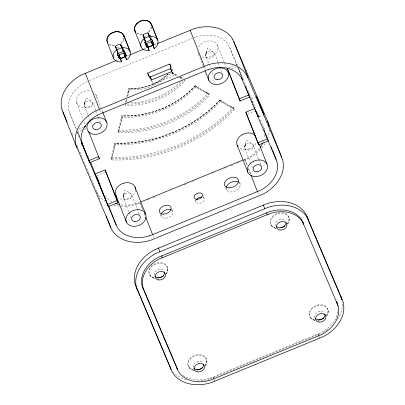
<?xml version="1.0" encoding="UTF-8"?>
<svg xmlns="http://www.w3.org/2000/svg" width="405" height="405" viewBox="0 0 405 405"><rect width="100%" height="100%" fill="white"/><g stroke="black" fill="none" stroke-linecap="round" stroke-linejoin="round"><path stroke-width="0.3" stroke-dasharray="2.02 1.52" d="M113.866 146.863L114.848 143.061M120.913 119.47L121.895 115.663M127.955 92.112L128.932 88.31M110.904 158.664L114.883 143.198L115.374 144.453L111.395 159.924L110.904 158.664A128.051 97.519 -21.4 0 0 233.877 108.175M117.946 131.271L121.93 115.8A74.328 56.604 -21.4 0 0 195.215 85.759L209.182 93.854L209.674 95.114A93.666 71.331 -21.4 0 1 118.442 132.526L117.946 131.271A93.666 71.331 -21.4 0 0 209.172 93.854M125.236 102.936L126.233 99.073M126.73 97.139L128.967 88.442A40.156 30.583 -21.4 0 0 168.348 73.761M115.334 143.405L111.719 157.444A126.978 96.699 -21.4 0 0 177.471 145.258A126.978 96.699 -21.4 0 0 232.51 107.912L219.814 100.551A109.441 83.344 -21.4 0 1 172.241 132.921A109.436 83.339 -21.4 0 1 115.329 143.421M126.026 101.822L126.704 99.195M127.383 96.562L129.408 88.68A40.991 31.215 -21.4 0 0 151.85 84.817A40.991 31.215 -21.4 0 0 168.586 73.801M118.442 132.531L122.421 117.06L121.93 115.8M184.462 79.522L184.953 80.782A59.464 45.284 -21.4 0 1 125.479 105.173L125.651 104.5M126.406 101.579L127.099 98.876M127.843 95.99L129.458 89.702L128.967 88.442M166.369 273.74C167.842 271.714 168.313 268.935 167.169 266.647M287.737 223.818C289.216 221.793 289.686 219.014 288.542 216.726M205.35 365.685C206.823 363.66 207.294 360.88 206.15 358.592M326.759 315.854C328.237 313.834 328.708 311.05 327.564 308.762M195.094 85.637C176.702 105.7 149.101 116.903 121.945 115.633M167.852 73.918L166.632 75.183C157.773 83.086 146.195 87.789 134.344 88.386L128.982 88.275M219.834 99.984C193.195 128.446 153.814 144.443 114.898 143.026M87.369 81.506L85.703 82.261A29.803 22.695 -21.4 0 0 69.012 111.041M243.592 159.773L247.541 158.026A29.803 22.695 -21.4 0 0 259.656 148.144M243.957 160.355L248.462 158.35A35.736 27.216 -21.4 0 0 260.38 149.582M183.197 375.455A29.803 22.695 -21.4 0 0 210.21 378.149L320.709 332.819A29.803 22.695 -21.4 0 0 338.003 309.714M210.003 378.964L321.631 333.148M117.546 47.608L119.85 46.661M144.57 36.516L149.167 34.628M116.807 60.279L118.468 59.601M126.826 56.168L129.089 55.237M144.048 49.101L146.347 48.154M154.183 44.94L156.968 43.796M89.652 80.514L192.152 38.445M151.612 80.463L153.161 84.124L173.512 75.77L172.201 72.424M78.55 129.276L83.663 127.175M228.364 67.792L233.477 65.691M235.75 64.76L236.89 64.294L228.744 45.481M80.499 139.128L77.735 132.065L83.415 129.737M83.982 129.504L87.389 128.101M231.523 68.946L236.636 66.85M251.095 99.053L255.509 97.24M96.927 175.76L105.447 172.262M247.308 114.043L254.694 111.01M258.967 116.716L263.382 114.904M137.052 203.371L141.092 201.837M147.081 200.116L148.802 199.407M153.308 197.559L154.983 196.87M184.078 184.928L185.799 184.219M192.704 181.389L194.43 180.681M212.509 173.259L214.169 172.581M224.78 168.222L226.481 167.528M230.982 165.675L232.662 164.992M237.178 163.134L240.054 161.954M193.904 37.756L196.192 36.916M88.508 106.728L90.482 105.918A10.429 7.943 -21.4 0 0 94.937 102.166M248.938 148.934L250.913 148.129A10.434 7.943 -21.4 0 0 256.578 142.054M140.277 202.905L136.834 204.166A35.736 27.216 -21.4 0 1 113.749 205.158M194.096 370.408C191.54 370.099 189.034 368.479 188.219 365.953M150.716 80.428L151.85 80.777L153.161 84.124M275.638 228.395L272.438 226.815L270.606 224.086M314.66 320.431L311.46 318.851L309.628 316.123M154.264 278.316L151.07 276.736L149.232 274.008M172.393 72.439L173.867 73.295M195.144 85.632L198.582 87.622M219.89 99.979L223.327 101.969M172.241 72.439L178.352 75.978M180.098 76.99L182.716 78.509M171.436 72.5L177.77 76.17M179.881 77.395L182.518 78.924M207.755 93.56L195.078 86.209A75.117 57.206 -21.4 0 1 122.401 116.007L118.766 130.056A92.644 70.551 -21.4 0 0 167.275 121.216A92.654 70.556 -21.4 0 0 207.765 93.565M171.148 72.773L177.537 76.484M179.273 77.487L181.718 78.904M184.356 80.433L184.953 80.782M195.205 85.754L195.701 87.014L209.674 95.114M180.853 77.34L183.333 78.783M205.568 91.672L209.046 93.692M230.308 106.019L233.786 108.034M224.147 62.269L217.11 44.52A10.429 7.943 -21.4 0 0 205.715 41.528L203.745 42.333A10.429 7.943 -21.4 0 0 198.399 47.613M198.161 53.171L198.526 53.9M102.733 112.094L95.696 94.345A10.429 7.943 -21.4 0 0 94.092 92.543M76.479 102.232L77.112 103.731A10.429 7.943 -21.4 0 0 88.508 106.718M88.705 172.96L97.782 193.889A35.736 27.216 -21.4 0 0 105.118 201.401M238.798 68.794L244.326 81.84M244.559 82.387L246.412 86.756M248.032 90.583L248.959 92.76M249.186 93.302L251.9 99.701M252.563 101.265L253.434 103.316M254.067 104.809L254.487 105.806M254.694 106.287L255.307 107.735M258.592 115.491L259.883 118.528M260.466 119.905L261.503 122.35M261.949 123.398L262.972 125.808M263.194 126.34L263.493 127.043M239.446 182.275L240.114 183.845M225.651 187.94L226.314 189.51M171.679 68.754L172.788 71.366L171.553 68.217M172.186 72.632L173.512 75.77M150.726 36.718L149.744 34.395L150.179 35.513M150.974 37.3L151.713 39.042M144.615 41.406L143.952 39.837L144.61 41.518M203.356 196.481L204.242 198.571M149.384 77.289L149.825 78.337M195.078 199.878L195.964 201.968M122.148 45.719L123.135 48.043M123.378 48.625L124.117 50.367M171.897 209.385L172.783 211.476M160.309 214.144L161.195 216.235M68.987 111.046L76.464 129.073M77.735 132.065L80.463 138.51M87.991 156.264L89.373 159.524M71.822 133.139L72.535 134.819M77.011 145.38L88.467 172.398M263.716 127.615L264.419 129.403M256.628 110.899L257.322 112.666M238.236 67.559L241.694 76.388M241.927 76.975L242.615 78.742M236.89 64.294L237.578 66.055M237.811 66.648L241.729 76.651M229.792 47.557L236.717 65.23M237.644 67.584L240.646 75.244M224.375 62.856L226.218 67.549M258.582 158.957L253.095 144.95L252.001 143.684L246.402 140.13L244.62 147.547L250.315 162.284M258.815 159.545L260.871 164.8M217.733 62.254C216.189 56.092 213.612 50.438 207.38 48.089L205.598 55.51L208.788 63.762M217.961 62.836L219.566 66.921M219.793 67.503L221.621 72.176M318.3 334.667L318.902 336.211M319.105 336.727L319.707 338.266M317.935 334.084L318.639 335.887M245.131 159.869L247.637 166.258M248.543 168.581L250.822 174.388M257.874 192.39L258.785 194.709M244.772 159.286L247.308 165.766M248.462 168.713L250.543 174.013M204.647 66.83L205.568 69.184M198.622 54.346L202.991 65.499M203.219 66.086L204.601 69.609M150.402 36.075L151.495 38.875M143.502 38.905L144.6 41.705M149.48 77.279L149.89 78.327M123.247 48.519L123.905 50.2M124.988 103.903L125.484 105.163M213.445 377.703L214.048 379.247M214.25 379.758L214.858 381.302M213.081 377.121L213.784 378.918M140.505 203.487L142.778 209.294M144.6 213.936L145.284 215.678M153.019 235.421L153.93 237.745M139.912 202.323L142.914 209.982M144.069 212.929L145.223 215.87M99.787 109.866L100.713 112.22M139.193 213.951L131.645 194.683L130.552 193.418L124.948 189.864L123.166 197.281L128.866 212.017M95.636 110.327C94.39 104.293 91.515 100.349 85.966 97.919L84.184 105.335L87.834 114.767M95.864 110.914L97.235 114.418M97.468 115L98.152 116.751M98.38 117.334L100.212 122.006M76.747 103.002L82.959 118.852M84.108 121.783L85.258 124.72M77.537 131.741L80.534 139.391M69.751 113.243L76.444 130.324M77.325 132.567L80.22 139.958M96.522 191.393L100.389 201.265M250.543 162.871L252.371 167.589M209.015 64.349L210.382 67.888M212.21 72.601L213.577 76.14M129.094 212.61L131.144 217.915M88.062 115.359L89.657 119.485M90.568 121.844L92.163 125.97M263.685 127.595L264.257 129.241M217.475 45.244L217.743 46.013A10.429 7.943 -21.4 0 1 211.886 56.082L209.917 56.897A10.429 7.943 -21.4 0 1 201.548 56.578M96.066 95.074L96.329 95.843A10.429 7.943 -21.4 0 1 96.37 99.043M209.998 378.948A35.736 27.216 -21.4 0 1 198.045 381.105M186.325 379.794A35.736 27.216 -21.4 0 1 173.224 371.81M342.422 304.054A35.736 27.216 -21.4 0 1 337.623 319.267M327.655 329.488A35.736 27.216 -21.4 0 1 321.621 333.138M315.11 320.532A9.695 7.381 -21.4 0 1 310.427 310.782A9.695 7.381 -21.4 0 1 323.696 305.75A9.695 7.381 -21.4 0 1 326.491 316.219M314.29 319.854A9.695 7.381 -21.4 0 1 310.367 309.987A9.695 7.381 -21.4 0 1 323.463 305.203A9.695 7.381 -21.4 0 1 326.486 315.404M276.089 228.496A9.695 7.381 -21.4 0 1 271.406 218.74A9.695 7.381 -21.4 0 1 284.675 213.713A9.695 7.381 -21.4 0 1 287.469 224.183M275.268 227.818A9.695 7.381 -21.4 0 1 271.35 217.946A9.695 7.381 -21.4 0 1 284.442 213.167A9.695 7.381 -21.4 0 1 287.464 223.363M154.113 278.281A9.695 7.381 -21.4 0 1 150.25 268.312A9.695 7.381 -21.4 0 1 163.493 263.701A9.695 7.381 -21.4 0 1 166.096 274.104M153.9 277.739A9.695 7.381 -21.4 0 1 149.977 267.872A9.695 7.381 -21.4 0 1 163.073 263.088A9.695 7.381 -21.4 0 1 166.09 273.289M193.701 370.362A9.695 7.381 -21.4 0 1 189.019 360.607A9.695 7.381 -21.4 0 1 202.287 355.58A9.695 7.381 -21.4 0 1 205.077 366.049M192.881 369.684A9.695 7.381 -21.4 0 1 188.958 359.817A9.695 7.381 -21.4 0 1 202.054 355.033A9.695 7.381 -21.4 0 1 205.077 365.234M154.396 275.329A5.371 4.09 -20.3 0 1 157.854 269.71A5.371 4.09 -20.3 0 1 164.359 271.35M193.377 367.274A5.371 4.09 -20.3 0 1 196.648 361.731A5.371 4.09 -20.3 0 1 203.199 363.027M314.791 317.444A5.371 4.09 -22.3 0 1 318.279 311.809A5.371 4.09 -22.3 0 1 324.714 313.374M275.932 225.777A5.371 4.085 -20.3 0 1 278.858 219.945A5.371 4.085 -20.3 0 1 285.641 221.246M171.457 210.008A6.262 4.06 -23 0 1 168.758 217.51A6.262 4.06 -23 0 1 161.053 214.675M202.991 197.372A4.475 2.901 -23 0 1 203.533 201.295A4.475 2.901 -23 0 1 197.923 203.381A4.475 2.901 -23 0 1 196.222 199.888M239.335 182.69A7.457 4.835 -23 0 1 234.662 191.302A7.457 4.835 -23 0 1 226.152 187.652M220.416 101.346A108.697 82.777 -21.4 0 1 115.384 144.423M219.925 100.086A108.697 82.777 -21.4 0 1 114.888 143.162M234.373 109.436A128.051 97.519 -21.4 0 1 111.41 159.879M195.711 87.019A74.328 56.604 -21.4 0 1 122.421 117.07M170.095 73.7A40.156 30.583 -21.4 0 1 129.458 89.702M269.254 129.808A35.736 27.216 -21.4 0 1 267.887 137.533M265.113 143.431A35.736 27.216 -21.4 0 1 261.817 147.982M264.84 134.921A29.803 22.695 -21.4 0 1 264.364 138.378M263.518 141.239A29.803 22.695 -21.4 0 1 263.063 142.368M137.047 203.35A29.803 22.695 -21.4 0 1 120.346 204.733M112.053 201.913A29.803 22.695 -21.4 0 1 105.138 195.762M196.197 36.936A29.803 22.695 -21.4 0 1 228.724 45.492M76.494 102.232A10.429 7.943 -21.4 0 1 82.342 92.163L84.306 91.353A10.429 7.943 -21.4 0 1 91.039 91.064M135.488 190.178A10.434 7.943 -21.4 0 1 129.458 197.858L127.489 198.673A10.434 7.943 -21.4 0 1 118.382 197.949M197.903 52.402A10.429 7.943 -21.4 0 1 197.741 51.617M248.938 148.929A10.434 7.943 -21.4 0 1 239.831 148.215M110.914 158.309A1.174 0.734 -41.5 0 1 111.729 157.52M232.541 107.963A1.174 0.734 -4.1 0 1 233.66 107.953M117.966 130.921A1.169 0.724 -41.4 0 1 118.771 130.137M207.805 93.621A1.169 0.739 -4.6 0 1 208.914 93.601M183.166 80.959A59.464 45.284 -21.4 0 1 126.937 104.014M180.508 81.876A58.492 44.545 -21.4 0 1 128.567 102.789M151.673 27.307A8.95 6.814 -21.4 0 1 148.62 32.025M141.659 34.577A8.95 6.814 -21.4 0 1 136.966 33.342M151.359 26.887A8.652 6.586 -21.4 0 1 148.144 31.868M142.342 34.126A8.652 6.586 -21.4 0 1 136.617 32.618M123.889 39.361A8.95 6.814 -21.4 0 1 121.024 43.35M114.063 45.902A8.95 6.814 -21.4 0 1 109.37 44.666M123.808 37.878A8.652 6.586 -21.4 0 1 120.219 43.441M114.747 45.451A8.652 6.586 -21.4 0 1 108.763 43.725M84.544 103.629L84.184 105.335L85.313 100.668L84.544 103.629M123.525 195.575L123.166 197.281L124.294 192.613L123.525 195.575M205.953 53.799L205.598 55.51L206.722 50.843L205.953 53.799M244.974 145.84L244.62 147.547L245.744 142.879L244.974 145.84M233.918 108.201L219.95 100.101L220.447 101.361L234.414 109.461L233.918 108.201M247.738 150.199A4.475 3.407 -21.4 0 0 253.181 145.177A4.475 3.407 -21.4 0 0 245.951 144.57A4.475 3.407 -21.4 0 0 247.738 150.199M208.717 58.158A4.475 3.407 -21.4 0 0 214.159 53.141A4.475 3.407 -21.4 0 0 206.93 52.529A4.475 3.407 -21.4 0 0 208.717 58.158M126.284 199.933A4.475 3.407 -21.4 0 0 131.726 194.911A4.475 3.407 -21.4 0 0 124.497 194.304A4.475 3.407 -21.4 0 0 126.284 199.933M87.303 107.988A4.475 3.407 -21.4 0 0 92.745 102.966A4.475 3.407 -21.4 0 0 85.516 102.359A4.475 3.407 -21.4 0 0 87.303 107.988"/><path stroke-width="0.61" d="M121.576 61.833L120.224 58.497L119.44 58.821L117.222 53.592L118.093 53.232L116.726 49.845A8.95 6.814 -21.4 0 0 113.471 58.107A8.95 6.814 -21.4 0 0 121.576 61.833L118.883 54.999L123.601 52.934L123.945 52.999L126.623 59.884A8.95 6.814 -21.4 0 0 130.126 51.551A8.95 6.814 -21.4 0 0 121.945 47.749M144.347 38.485L149.465 36.323L150.837 39.796L151.718 39.432L153.935 44.661L152.882 45.097L154.219 48.559A8.95 6.814 -21.4 0 0 157.717 40.227A8.95 6.814 -21.4 0 0 149.536 36.425L148.2 33.008L149.496 36.374M148.19 32.987L147.825 32.871A8.95 6.814 -21.4 0 0 143.157 34.744L142.975 35.093L145.689 41.907L144.818 42.267L147.035 47.496L147.82 47.172L146.509 43.593L151.409 41.578L154.219 48.559M150.078 76.596L151.389 79.942L171.74 71.589L170.429 68.243L171.016 67.184L169.781 64.036L147.703 73.092L148.939 76.246L150.078 76.596L151.409 79.729M120.25 58.305L120.467 58.188A8.95 6.814 -21.4 0 0 124.958 56.452L125.201 56.391M147.845 46.98L148.063 46.864A8.95 6.814 -21.4 0 0 152.553 45.127L152.791 45.066M120.594 44.312L120.229 44.196A8.95 6.814 -21.4 0 0 115.567 46.069L115.379 46.418L118.093 53.232M124.958 56.452L123.601 52.934M152.553 45.127L151.197 41.609M121.905 47.699L116.756 49.81L115.384 46.428M116.255 60.507L81.962 74.733A35.736 27.216 -21.4 0 0 61.924 109.264M281.708 157.18L246.751 75.198A35.736 27.216 -21.4 0 0 207.699 64.937L96.071 110.737A35.736 27.216 -21.4 0 0 76.034 145.263L111.891 229.893A35.736 27.216 -21.4 0 0 150.938 240.15L262.572 194.354A35.736 27.216 -21.4 0 0 282.609 159.823L267.604 121.181L232.642 39.194M242.762 134.369L244.736 133.559A10.429 7.943 -21.4 0 1 255.13 135.295M253.348 161.367L255.317 160.557A10.434 7.943 -21.4 0 1 266.703 163.564L267.346 165.053A10.434 7.943 -21.4 0 1 261.493 175.122L259.524 175.937A10.434 7.943 -21.4 0 1 248.138 172.93L236.915 144.443A10.429 7.943 -21.4 0 1 242.772 134.379M149.749 235.771L260.238 190.426A29.803 22.695 -21.4 0 0 276.929 161.646M155.13 249.531L266.753 203.72A35.736 27.216 -21.4 0 1 305.79 214.002M343.096 302.216L307.218 217.591A35.736 27.216 -21.4 0 0 268.171 207.335L156.538 253.13A35.736 27.216 -21.4 0 0 136.505 287.661L172.358 372.286A35.736 27.216 -21.4 0 0 211.41 382.548L323.038 336.747A35.736 27.216 -21.4 0 0 343.075 302.221M142.155 285.844L178.372 371.405A29.803 22.695 -21.4 0 0 210.919 379.951L321.413 334.621A29.803 22.695 -21.4 0 0 338.104 305.846L301.912 220.279A29.803 22.695 -21.4 0 0 269.365 211.734L158.871 257.059A29.803 22.695 -21.4 0 0 142.18 285.834M302.596 222.087A29.803 22.695 -21.4 0 0 270.069 213.531L159.575 258.861A29.803 22.695 -21.4 0 0 142.884 287.636L143.623 289.838M123.241 51.121L120.604 44.332L123.241 51.121L124.122 50.757L126.34 55.986L125.287 56.422M120.138 58.912L125.712 56.624M129.666 55.004L144.048 49.101M147.496 47.684L153.07 45.395M157.525 43.568L193.585 28.922A35.736 27.216 -21.4 0 1 232.622 39.204M150.058 77.041L170.971 68.455M84.23 126.942L85.936 126.244M88.837 160.577L98.496 156.613L99.382 158.704L89.728 162.668L80.767 139.978M248.878 94.891L249.769 96.982L240.109 100.946L239.223 98.855L248.878 94.891L245.42 86.068M95.469 173.902L105.128 169.938L118.007 202.632L108.348 206.596L90.512 162.213M265.199 132.936L268.388 140.91L258.734 144.874L245.855 112.185L254.942 108.454M107.462 204.505L117.121 200.541L105.128 169.938M257.843 142.783L267.502 138.819M141.092 201.837L243.035 160M208.894 69.316L98.4 114.666A29.803 22.695 -21.4 0 0 81.709 143.441L117.197 227.205A29.803 22.695 -21.4 0 0 149.744 235.75M123.287 183.293L121.313 184.103A10.434 7.943 -21.4 0 0 115.476 194.177L126.679 222.674A10.434 7.943 -21.4 0 0 138.07 225.666L140.044 224.861A10.434 7.943 -21.4 0 0 145.886 214.792L134.678 186.29A10.434 7.943 -21.4 0 0 123.287 183.303M276.954 161.641L241.441 77.882A29.803 22.695 -21.4 0 0 208.899 69.336M305.81 213.992L342.179 299.578M302.616 222.077L303.664 224.157L302.96 222.355M205.062 70.784L209.107 80.899M237.183 145.213L237.548 145.937A10.429 7.943 -21.4 0 0 238.013 146.6M106.647 122.077L106.277 121.348A10.429 7.943 -21.4 0 0 94.886 118.361L92.912 119.161A10.429 7.943 -21.4 0 0 87.075 129.23L87.698 130.729A10.429 7.943 -21.4 0 0 99.093 133.721L101.063 132.916A10.429 7.943 -21.4 0 0 106.905 122.847L102.733 112.094M145.628 214.017L145.258 213.293A10.434 7.943 -21.4 0 0 133.868 210.301L131.893 211.106A10.434 7.943 -21.4 0 0 126.056 221.176L126.309 221.945M115.729 194.947L116.098 195.676A10.434 7.943 -21.4 0 0 116.559 196.334M168.804 349.09L177.668 369.603M168.455 363.28L170.697 368.185M258.248 116.615L256.613 112.818M258.147 116.392L257.909 115.855M257.534 114.985L257.752 115.491M228.116 70.349L227.23 68.258L239.223 98.855M245.855 112.185L258.734 144.874M169.781 64.036L171.112 67.169M170.429 68.243L171.978 71.903M147.703 73.092L149.035 76.231M117.121 200.541L118.007 202.632M82.235 142.692L82.914 144.291M96.932 177.344L96.355 175.993L106.966 203.062M97.119 177.795L98.552 181.172M99.215 182.736L99.843 184.214M142.919 288.036L162.911 335.193M163.144 335.75L168.566 348.533M61.904 109.269L67.129 122.067M135.073 284.067L168.242 362.774M256.38 112.271L256.78 113.213M255.894 111.102L256.142 111.694M255.469 110.069L255.823 110.935M255.641 110.494L255.125 109.244M254.335 107.325L254.598 107.968M253.084 104.242L253.322 104.834M143.157 34.744L144.555 38.191M146.686 43.456L148.063 46.864M146.478 43.75L149.172 50.509A8.95 6.814 -21.4 0 1 141.067 46.783A8.95 6.814 -21.4 0 1 144.317 38.521M115.567 46.069L116.959 49.516M119.09 54.781L120.467 58.188M118.888 55.075L120.234 58.411M256.426 111.75L256.654 112.322M252.229 102.1L252.426 102.597M257.281 113.896L257.464 114.362M251.869 101.199L252.087 101.751M151.485 24.33L157.656 40.065L151.374 24.047M123.895 35.655L130.061 51.389L123.783 35.372M307.066 216.488L308.478 220.087M337.365 303.644L336.661 301.841L337.421 304.039A29.803 22.695 -21.4 0 1 337.77 305.719M233.903 41.695L248.012 77.694M271.345 147.076L272.038 148.843M272.499 150.022L276.19 159.443M264.045 129.995L264.738 131.757M257.793 115.197L257.636 114.797L257.833 115.293M241.334 77.011L242.489 79.957M259.256 144.327L267.077 164.283M228.344 70.936L240.109 100.946M266.5 212.762L267.204 214.559M263.311 204.976L264.723 208.58M251.004 175.193L257.469 191.686M190.148 30.183L204.257 66.182M153.935 44.661L151.956 39.624L145.061 42.454L147.035 47.496M147.83 47.086L149.172 50.509M142.98 35.103L145.689 41.907M144.828 42.08L145.927 44.879M134.708 30.557L141.097 46.864M126.34 55.986L124.365 50.949L117.465 53.779L119.44 58.821M117.237 53.404L118.331 56.204M107.117 41.882L113.506 58.188M161.641 255.798L162.349 257.595M158.461 248.012L159.869 251.611M145.684 217.05L152.609 234.723M85.293 73.214L99.397 109.213M88.579 131.306L99.382 158.704M176.62 367.527L177.324 369.325M108.763 206.277L116.149 225.129M107.426 204.242L108.348 206.596M169.69 366.191L171.102 369.79M81.653 142.069L87.88 157.96M88.341 159.135L88.801 160.314M89.262 161.489L89.728 162.668M81.294 142.697L82.448 145.643M135.989 286.705L137.401 290.304M106.08 215.784L110.631 227.392M62.821 111.907L76.93 147.906M149.536 36.425L150.837 39.796M151.541 41.674L152.877 45.137M147.825 32.871L149.151 36.308M123.945 52.999L126.623 59.884M120.229 44.196L121.556 47.633M257.934 115.557L258.167 116.169M258.005 115.749L258.157 116.144M251.232 99.524L251.343 99.827M340.767 295.979L341.501 298.085M267.604 121.181L268.52 123.819A35.736 27.216 -21.4 0 1 268.971 125.975M247.764 172.211L247.495 171.442A10.434 7.943 -21.4 0 1 253.353 161.377M208.474 79.405L208.742 80.175M135.047 187.019L135.316 187.788M135.093 284.057A35.736 27.216 -21.4 0 1 155.135 249.546M341.668 298.622A35.736 27.216 -21.4 0 1 341.926 299.685M323.833 317.966A9.695 7.381 -21.4 0 1 317.976 320.122M284.811 225.929A9.695 7.381 -21.4 0 1 280.776 227.762M163.443 275.851A9.695 7.381 -21.4 0 1 157.58 278.007M202.424 367.796A9.695 7.381 -21.4 0 1 196.562 369.947M164.567 271.917A5.371 4.09 -20.3 0 1 161.322 277.121A5.371 4.09 -20.3 0 1 154.953 276.286M203.624 364.257A5.371 4.09 -20.3 0 1 199.943 369.218A5.371 4.09 -20.3 0 1 193.808 368.069M324.962 314.032A5.371 4.085 -20.4 0 1 321.656 319.267A5.371 4.085 -20.4 0 1 315.277 318.325M286.036 222.593A5.371 4.085 -20.3 0 1 282.452 227.301A5.371 4.085 -20.3 0 1 276.458 226.516M161.16 214.23A6.262 4.06 -23 0 1 171.062 209.81M196.43 199.564A4.475 2.901 -23 0 1 202.014 197.119M226.208 187.383A7.457 4.835 -23 0 1 231.28 182.245A7.457 4.835 -23 0 1 238.53 182.093M262.815 142.93A29.803 22.695 -21.4 0 1 260.273 147.304M119.834 204.641A29.803 22.695 -21.4 0 1 115.405 203.431M135.305 187.788A10.434 7.943 -21.4 0 1 135.523 189.373M209.117 80.894A10.429 7.943 -21.4 0 0 220.502 83.891L222.472 83.091A10.429 7.943 -21.4 0 0 228.314 73.016L227.691 71.518A10.429 7.943 -21.4 0 0 216.3 68.531L214.326 69.331A10.429 7.943 -21.4 0 0 208.484 79.405M135.872 32.435A8.95 6.814 -21.4 0 1 140.439 21.166A8.95 6.814 -21.4 0 1 151.789 25.905M135.488 31.403A8.652 6.586 -21.4 0 1 140.651 21.121A8.652 6.586 -21.4 0 1 151.379 25.226M107.846 43.249A8.95 6.814 -21.4 0 1 113.243 32.339A8.95 6.814 -21.4 0 1 124.193 37.23M107.568 42.166A8.652 6.586 -21.4 0 1 113.456 32.299A8.652 6.586 -21.4 0 1 123.783 36.551M256.613 96.79L263.954 114.696L256.613 96.79M158.704 279.971A5.371 4.09 -21.4 0 0 165.427 274.084A5.371 4.09 -21.4 0 0 156.836 273.122A5.371 4.09 -21.4 0 0 158.704 279.971M197.686 371.922A5.371 4.09 -21.4 0 0 204.409 366.029A5.371 4.09 -21.4 0 0 195.812 365.067A5.371 4.09 -21.4 0 0 197.686 371.922M319.094 322.091A5.371 4.09 -21.4 0 0 325.817 316.199A5.371 4.09 -21.4 0 0 317.221 315.242A5.371 4.09 -21.4 0 0 319.094 322.091M280.073 230.05A5.371 4.09 -21.4 0 0 286.796 224.162A5.371 4.09 -21.4 0 0 278.205 223.201A5.371 4.09 -21.4 0 0 280.073 230.05M256.122 171.791A4.475 3.407 -21.4 0 0 261.66 166.84A4.475 3.407 -21.4 0 0 254.472 166.116A4.475 3.407 -21.4 0 0 256.122 171.791M217.105 79.755A4.475 3.407 -21.4 0 0 222.639 74.798A4.475 3.407 -21.4 0 0 215.45 74.074A4.475 3.407 -21.4 0 0 217.105 79.755M134.673 221.525A4.475 3.407 -21.4 0 0 140.211 216.574A4.475 3.407 -21.4 0 0 133.022 215.85A4.475 3.407 -21.4 0 0 134.673 221.525M95.691 129.58A4.475 3.407 -21.4 0 0 101.23 124.629A4.475 3.407 -21.4 0 0 94.041 123.905A4.475 3.407 -21.4 0 0 95.691 129.58M229.519 187.804A7.457 4.835 -23 0 0 238.337 179.663A7.457 4.835 -23 0 0 226.466 180.012A7.457 4.835 -23 0 0 229.519 187.804M197.179 199.275A4.475 2.901 -23 0 0 202.47 194.39A4.475 2.901 -23 0 0 195.342 194.597A4.475 2.901 -23 0 0 197.179 199.275M163.6 214.134A6.262 4.06 -23 0 0 171.011 207.294A6.262 4.06 -23 0 0 161.033 207.588A6.262 4.06 -23 0 0 163.6 214.134"/></g></svg>
